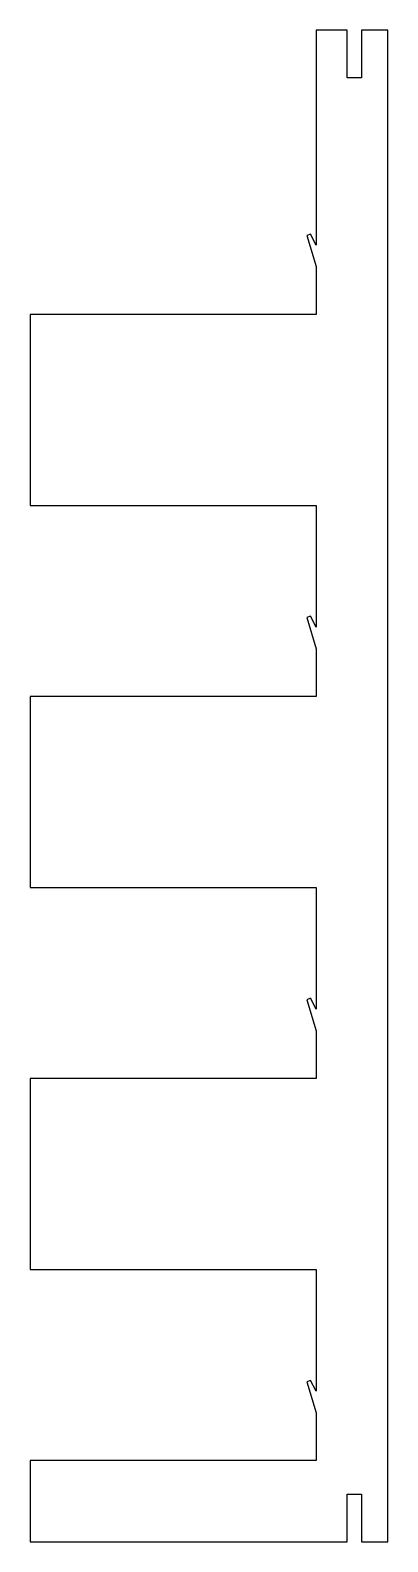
# Model space of a CAD drawing. Header units: metres. Extents: x -60 to 15, y 0 to 316.
import ezdxf

# ---------------------------------------------------------------- set-up
doc = ezdxf.new("R2010")
doc.units = ezdxf.units.M

msp = doc.modelspace()

# ---------------------------------------------------------------- linework, layer by layer
for p, q in [((6.5, 316.5), (0, 316.5)), ((0, 316.5), (0, 271.5)), ((6.5, 306.5), (6.5, 316.5)), ((15, 316.5), (9.5, 316.5)), ((9.5, 316.5), (9.5, 306.5)), ((15, 0), (15, 316.5)), ((9.5, 306.5), (6.5, 306.5)), ((-1.2, 273.8), (-2, 273.5)), ((-2, 273.5), (0, 267)), ((0, 271.5), (-1.2, 273.8)), ((0, 267), (0, 257)), ((0, 257), (-60, 257)), ((-60, 257), (-60, 217)), ((-60, 217), (0, 217)), ((0, 217), (0, 191.5)), ((-1.2, 193.8), (-2, 193.5)), ((-2, 193.5), (0, 187)), ((0, 191.5), (-1.2, 193.8)), ((0, 187), (0, 177)), ((0, 177), (-60, 177)), ((-60, 177), (-60, 137)), ((-60, 137), (0, 137)), ((0, 137), (0, 111.5)), ((-1.2, 113.8), (-2, 113.5)), ((-2, 113.5), (0, 107)), ((0, 111.5), (-1.2, 113.8)), ((0, 107), (0, 97)), ((0, 97), (-60, 97)), ((-60, 97), (-60, 57)), ((-60, 57), (0, 57)), ((0, 57), (0, 31.5)), ((-1.2, 33.8), (-2, 33.5)), ((-2, 33.5), (0, 27)), ((0, 31.5), (-1.2, 33.8)), ((0, 27), (0, 17)), ((-60, 17), (-60, 0)), ((0, 17), (-60, 17)), ((6.5, 0), (6.5, 10)), ((6.5, 10), (9.5, 10)), ((9.5, 10), (9.5, 0)), ((-60, 0), (6.5, 0)), ((9.5, 0), (15, 0))]:
    msp.add_line(p, q)

doc.saveas('drawing.dxf')
